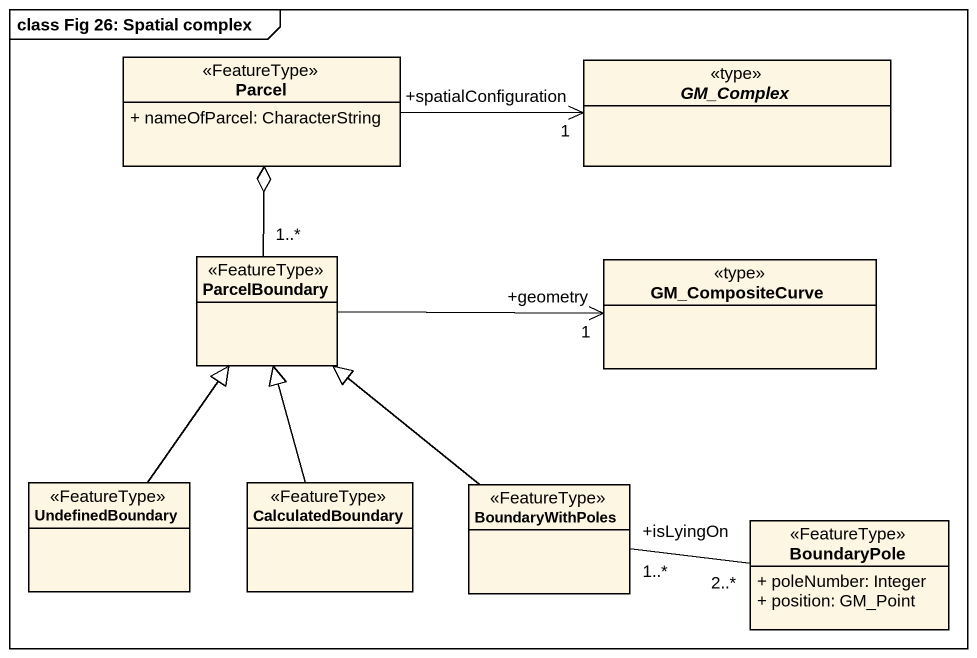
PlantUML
@startuml
mainframe class Fig 26: Spatial complex
hide circle
hide empty members
skinparam classAttributeIconSize 0
class Parcel <<FeatureType>> {
  + nameOfParcel: CharacterString
}
abstract class GM_Complex <<type>>
class ParcelBoundary <<FeatureType>>
class GM_CompositeCurve <<type>>
class UndefinedBoundary <<FeatureType>>
class CalculatedBoundary <<FeatureType>>
class BoundaryWithPoles <<FeatureType>>
class BoundaryPole <<FeatureType>> {
  + poleNumber: Integer
  + position: GM_Point
}
Parcel -right-> "+spatialConfiguration\n1" GM_Complex
ParcelBoundary "1..*" -up-o Parcel
ParcelBoundary -right-> "+geometry\n1" GM_CompositeCurve
UndefinedBoundary -up-|> ParcelBoundary
CalculatedBoundary -up-|> ParcelBoundary
BoundaryWithPoles -up-|> ParcelBoundary
BoundaryWithPoles "+isLyingOn\n1..*" -right- "2..*" BoundaryPole
@enduml
